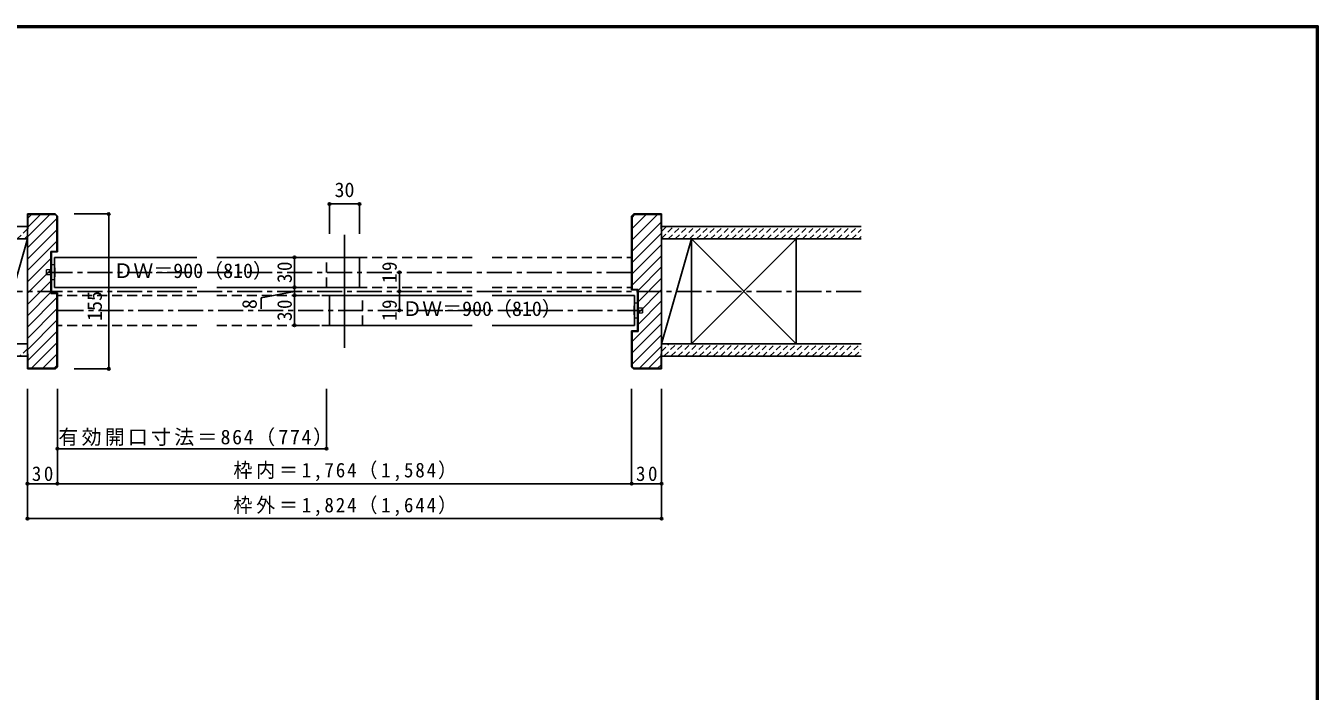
# Model space of a CAD drawing. Units: millimetres, scale not verified. Extents: x -973 to 977, y -718 to 696.
# Drawn here: x -317 to 977, y 30 to 696 of the extents above; entities that cross this region are included whole.
import ezdxf
from ezdxf.enums import TextEntityAlignment as Align

# ---------------------------------------------------------------- set-up
doc = ezdxf.new("R2010")
doc.units = ezdxf.units.MM
doc.header["$LTSCALE"] = 5
doc.header["$PDMODE"] = 32
doc.header["$PDSIZE"] = 2.5
for name, pattern in [('CHAIN1', [8, 5, -1, 1, -1]), ('DASHED1', [1.8, 1.2, -0.6]), ('DASHED2', [3, 2, -1])]:
    doc.linetypes.add(name, pattern=pattern)
for name, color, linetype in [('0-1_通り芯', 4, 'CHAIN1'), ('0-2_柱', 3, 'Continuous'), ('0-3_仕上げ', 2, 'Continuous'), ('0-4_枠', 3, 'Continuous'), ('0-6_扉', 6, 'Continuous'), ('0-B_寸法', 4, 'Continuous'), ('0-C_ハッチ', 4, 'DASHED1'), ('F-1_枠', 6, 'Continuous')]:
    doc.layers.add(name, color=color, linetype=linetype)
doc.layers.add('0-7_金物', color=7, linetype='Continuous', lineweight=18)
doc.styles.add('ＭＳ ゴシック', font='')
doc.styles.get('ＭＳ ゴシック').set_extended_font_data('MS Gothic')

msp = doc.modelspace()

# ---------------------------------------------------------------- linework, layer by layer
at = {"layer": '0-1_通り芯'}
for p, q in [((289.153, 449), (-296.847, 449)), ((519.135, 430), (-515.847, 430)), ((300.153, 411), (-285.847, 411))]:
    msp.add_line(p, q, dxfattribs=at)
at = {"layer": '0-2_柱', "color": 7}
for p, q in [((-315.847, 482.5), (-345.726, 377.5)), ((349.014, 482.5), (319.135, 377.5)), ((349.014, 482.5), (454.014, 377.5)), ((349.014, 377.5), (454.014, 482.5))]:
    msp.add_line(p, q, dxfattribs=at)
at = {"layer": '0-2_柱'}
for p, q in [((-315.847, 482.5), (-315.847, 377.5)), ((319.135, 377.5), (319.135, 482.5)), ((349.014, 377.5), (349.014, 482.5)), ((454.014, 377.5), (454.014, 482.5))]:
    msp.add_line(p, q, dxfattribs=at)
at = {"layer": '0-3_仕上げ'}
for p, q in [((-515.847, 495), (-315.847, 495)), ((519.135, 495), (319.135, 495)), ((-515.847, 482.5), (-315.847, 482.5)), ((519.135, 482.5), (319.135, 482.5)), ((-515.847, 377.5), (-315.847, 377.5)), ((519.135, 377.5), (319.135, 377.5)), ((-515.847, 365), (-315.847, 365)), ((519.135, 365), (319.135, 365))]:
    msp.add_line(p, q, dxfattribs=at)
at = {"layer": '0-4_枠'}
for p, q in [((-315.847, 507.5), (-315.847, 352.5)), ((-287.968, 507.5), (-315.847, 507.5)), ((-315.347, 492.5), (-315.347, 507)), ((-288.175, 507), (-315.347, 507)), ((-288.175, 507), (-286.347, 505.171)), ((-287.968, 507.5), (-285.847, 505.379)), ((-286.347, 505.171), (-286.347, 470)), ((-285.847, 505.379), (-285.847, 469.5)), ((289.153, 505.379), (291.274, 507.5)), ((289.153, 505.379), (289.153, 431.5)), ((289.653, 505.171), (289.653, 432)), ((291.274, 507.5), (319.135, 507.5)), ((318.635, 492.5), (318.635, 507)), ((319.135, 352.5), (319.135, 507.5)), ((-315.347, 492.5), (-315.847, 492.5)), ((318.635, 492.5), (319.135, 492.5)), ((-292.347, 470), (-292.347, 428)), ((-292.347, 470), (-286.347, 470)), ((-291.847, 469.5), (-291.847, 428.5)), ((-291.847, 469.5), (-285.847, 469.5)), ((-292.347, 428), (-286.347, 428)), ((-291.847, 428.5), (-285.847, 428.5)), ((-286.347, 354.828), (-286.347, 428)), ((-285.847, 354.621), (-285.847, 428.5)), ((295.153, 431.5), (289.153, 431.5)), ((295.653, 432), (289.653, 432)), ((295.153, 390.5), (295.153, 431.5)), ((295.653, 390), (295.653, 432)), ((289.153, 390.5), (295.153, 390.5)), ((289.153, 354.621), (289.153, 390.5)), ((289.653, 390), (295.653, 390)), ((289.653, 354.828), (289.653, 390)), ((-315.347, 367.5), (-315.847, 367.5)), ((-315.347, 367.5), (-315.347, 353)), ((318.635, 367.5), (319.135, 367.5)), ((318.635, 367.5), (318.635, 353)), ((-287.968, 352.5), (-315.847, 352.5)), ((-288.175, 353), (-315.347, 353)), ((-288.175, 353), (-286.347, 354.828)), ((-287.968, 352.5), (-285.847, 354.621)), ((291.274, 352.5), (289.153, 354.621)), ((291.481, 353), (289.653, 354.828)), ((291.274, 352.5), (319.135, 352.5)), ((291.481, 353), (318.635, 353))]:
    msp.add_line(p, q, dxfattribs=at)
msp.add_lwpolyline([(289.653, 505.171), (291.482, 507), (318.635, 507)], dxfattribs=at)
at = {"layer": '0-6_扉', "color": 3}
msp.add_line((1.653, 486.5), (1.653, 373.5), dxfattribs=at)
at = {"layer": '0-6_扉'}
for p, q in [((-288.847, 434), (-288.847, 464)), ((-146.097, 464), (-288.847, 464)), ((16.653, 464), (-126.097, 464)), ((16.653, 464), (16.653, 434)), ((-146.097, 434), (-288.847, 434)), ((16.653, 434), (-126.097, 434)), ((-13.347, 426), (-13.347, 396)), ((129.403, 426), (-13.347, 426)), ((292.153, 426), (149.403, 426)), ((292.153, 426), (292.153, 396)), ((129.403, 396), (-13.347, 396)), ((292.153, 396), (149.403, 396))]:
    msp.add_line(p, q, dxfattribs=at)
at = {"layer": '0-6_扉', "color": 2, "linetype": 'DASHED2'}
for p, q in [((-16.365, 434), (-16.365, 464)), ((129.403, 464), (-16.365, 464)), ((149.403, 464), (289.153, 464)), ((289.153, 434), (289.153, 464)), ((129.403, 434), (-16.365, 434)), ((149.403, 434), (289.153, 434)), ((-285.847, 396), (-285.847, 426)), ((-146.097, 426), (-285.847, 426)), ((-126.097, 426), (19.671, 426)), ((19.671, 396), (19.671, 426)), ((-146.097, 396), (-285.847, 396)), ((-126.097, 396), (19.671, 396))]:
    msp.add_line(p, q, dxfattribs=at)
at = {"layer": '0-7_金物'}
for p, q in [((-291.847, 441.5), (-291.847, 456.5)), ((-288.847, 456.5), (-291.847, 456.5)), ((-291.847, 451.5), (-296.847, 451.5)), ((-288.847, 441.5), (-291.847, 441.5)), ((292.153, 418.5), (295.153, 418.5)), ((295.153, 418.5), (295.153, 403.5)), ((292.153, 403.5), (295.153, 403.5)), ((295.153, 408.5), (300.153, 408.5))]:
    msp.add_line(p, q, dxfattribs=at)
for points in [[(-291.847, 446.5), (-296.847, 446.5), (-296.847, 451.5)], [(295.153, 413.5), (300.153, 413.5), (300.153, 408.5)]]:
    msp.add_lwpolyline(points, dxfattribs=at)
for centre, start, end in [((-319.298, 449), 346.16371, 13.83632), ((322.604, 411), 166.16371, 193.83632)]:
    msp.add_arc(centre, 31.361, start, end, dxfattribs=at)
at = {"layer": '0-B_寸法'}
for p, q in [((-234.425, 507.5), (-268.947, 507.5)), ((-234.425, 352.5), (-234.425, 507.5)), ((-13.347, 517.5), (16.653, 517.5)), ((-13.347, 517.5), (-13.347, 487.5)), ((16.653, 517.5), (16.653, 487.5)), ((-48.393, 464), (-48.393, 434)), ((-23.347, 464), (-48.393, 464)), ((56.653, 430), (56.653, 449)), ((-48.393, 430), (-81.849, 423.502)), ((-48.393, 434), (-48.393, 396)), ((-48.393, 434), (-23.347, 434)), ((-23.347, 434), (-48.393, 434)), ((56.653, 411), (56.653, 430)), ((-81.849, 412.459), (-81.849, 423.502)), ((-48.393, 426), (-23.347, 426)), ((-48.393, 396), (-23.347, 396)), ((-234.425, 352.5), (-268.947, 352.5)), ((-315.847, 202.5), (-315.847, 332.5)), ((-285.847, 237.5), (-285.847, 332.5)), ((-16.365, 272.5), (-16.365, 332.5)), ((289.153, 237.5), (289.153, 332.5)), ((319.135, 202.5), (319.135, 332.5)), ((-285.847, 272.5), (-16.365, 272.5)), ((-315.847, 237.5), (-285.847, 237.5)), ((-285.847, 237.5), (289.153, 237.5)), ((289.153, 237.5), (319.135, 237.5)), ((-315.847, 202.5), (319.135, 202.5))]:
    msp.add_line(p, q, dxfattribs=at)
at = {"layer": '0-B_寸法', "color": 7}
for p in [(-13.347, 517.5), (16.653, 517.5), (-234.425, 507.5), (-48.393, 464), (56.653, 449), (-48.393, 434), (-48.393, 434), (-48.393, 426), (56.653, 430), (56.653, 411), (-48.393, 396), (-234.425, 352.5), (-285.847, 272.5), (-16.365, 272.5), (-315.847, 237.5), (-285.847, 237.5), (289.153, 237.5), (319.135, 237.5), (-315.847, 202.5), (319.135, 202.5)]:
    msp.add_point(p, dxfattribs=at)
at = {"layer": '0-C_ハッチ', "linetype": 'Continuous'}
for p, q in [((-315.847, 484.755), (-293.602, 507)), ((-315.347, 494.315), (-302.662, 507)), ((-315.347, 503.376), (-311.723, 507)), ((292.516, 507), (289.653, 504.137)), ((303.829, 507), (289.653, 492.823)), ((315.143, 507), (289.653, 481.51)), ((-315.847, 473.441), (-286.347, 502.941)), ((318.635, 499.178), (289.653, 470.196)), ((-315.847, 462.127), (-286.347, 491.627)), ((-315.847, 450.814), (-286.347, 480.314)), ((319.153, 488.383), (289.653, 458.882)), ((319.153, 477.069), (289.653, 447.569)), ((-315.847, 439.5), (-292.347, 463)), ((319.153, 465.755), (289.653, 436.255)), ((319.153, 454.441), (295.653, 430.941)), ((-315.847, 428.186), (-292.347, 451.686)), ((-315.847, 416.872), (-292.347, 440.372)), ((319.153, 443.127), (295.653, 419.628)), ((-315.847, 405.559), (-292.347, 429.059)), ((319.153, 431.814), (295.653, 408.314)), ((-315.847, 394.245), (-286.347, 423.745)), ((319.153, 420.499), (295.653, 397)), ((-315.847, 382.931), (-286.347, 412.431)), ((319.153, 409.186), (289.153, 379.186)), ((-315.847, 371.617), (-286.347, 401.118)), ((-315.347, 360.803), (-286.347, 389.804)), ((319.153, 397.873), (289.653, 368.373)), ((-311.837, 353), (-286.347, 378.49)), ((319.153, 386.559), (289.653, 357.059)), ((-300.523, 353), (-286.347, 367.176)), ((319.153, 375.245), (296.908, 353)), ((318.635, 365.667), (305.968, 353)), ((-289.21, 353), (-286.347, 355.863)), ((318.635, 356.606), (315.029, 353))]:
    msp.add_line(p, q, dxfattribs=at)
at = {"layer": '0-C_ハッチ'}
for p, q in [((-315.847, 492.697), (-326.044, 482.5)), ((319.153, 489.985), (324.168, 495)), ((319.153, 482.914), (331.239, 495)), ((325.81, 482.5), (338.31, 495)), ((332.882, 482.5), (345.382, 495)), ((339.953, 482.5), (352.453, 495)), ((347.024, 482.5), (359.524, 495)), ((354.095, 482.5), (366.595, 495)), ((361.166, 482.5), (373.666, 495)), ((368.237, 482.5), (380.737, 495)), ((375.308, 482.5), (387.808, 495)), ((382.379, 482.5), (394.879, 495)), ((389.45, 482.5), (401.95, 495)), ((396.521, 482.5), (409.021, 495)), ((403.592, 482.5), (416.092, 495)), ((410.663, 482.5), (423.163, 495)), ((417.734, 482.5), (430.234, 495)), ((424.805, 482.5), (437.305, 495)), ((431.877, 482.5), (444.377, 495)), ((438.948, 482.5), (451.448, 495)), ((446.019, 482.5), (458.519, 495)), ((453.09, 482.5), (465.59, 495)), ((460.161, 482.5), (472.661, 495)), ((467.232, 482.5), (479.732, 495)), ((474.303, 482.5), (486.803, 495)), ((481.374, 482.5), (493.874, 495)), ((488.445, 482.5), (500.945, 495)), ((495.516, 482.5), (508.016, 495)), ((502.587, 482.5), (515.087, 495)), ((509.658, 482.5), (519.153, 491.995)), ((-315.847, 485.626), (-318.973, 482.5)), ((516.729, 482.5), (519.153, 484.924)), ((319.153, 376.848), (319.805, 377.5)), ((319.153, 369.776), (326.877, 377.5)), ((321.769, 365.322), (333.948, 377.5)), ((328.84, 365.322), (341.019, 377.5)), ((335.911, 365.322), (348.09, 377.5)), ((342.982, 365.322), (355.161, 377.5)), ((350.053, 365.322), (362.232, 377.5)), ((357.125, 365.322), (369.303, 377.5)), ((364.196, 365.322), (376.374, 377.5)), ((371.267, 365.322), (383.445, 377.5)), ((378.338, 365.322), (390.516, 377.5)), ((385.409, 365.322), (397.587, 377.5)), ((392.48, 365.322), (404.658, 377.5)), ((399.551, 365.322), (411.729, 377.5)), ((406.622, 365.322), (418.8, 377.5)), ((413.371, 365), (425.871, 377.5)), ((420.443, 365), (432.943, 377.5)), ((427.514, 365), (440.014, 377.5)), ((434.585, 365), (447.085, 377.5)), ((441.656, 365), (454.156, 377.5)), ((448.727, 365), (461.227, 377.5)), ((455.798, 365), (468.298, 377.5)), ((462.869, 365), (475.369, 377.5)), ((469.94, 365), (482.44, 377.5)), ((477.011, 365), (489.511, 377.5)), ((484.082, 365), (496.582, 377.5)), ((491.153, 365), (503.653, 377.5)), ((498.224, 365), (510.724, 377.5)), ((505.295, 365), (517.795, 377.5)), ((-315.847, 372.489), (-323.336, 365)), ((-315.847, 365.418), (-316.265, 365)), ((512.366, 365), (519.153, 371.787))]:
    msp.add_line(p, q, dxfattribs=at)
at = {"layer": 'F-1_枠'}
for p, q in [((-973.347, 695.833), (976.653, 695.833)), ((-973.347, 695), (976.653, 695)), ((-973.347, 694.167), (976.653, 694.167)), ((974.986, 695.833), (974.986, -700.833)), ((975.82, 695.833), (975.82, -700.833)), ((976.653, 695.833), (976.653, -700.833))]:
    msp.add_line(p, q, dxfattribs=at)

# ---------------------------------------------------------------- texts
at = {"layer": '0-B_寸法', "color": 7, "style": 'ＭＳ ゴシック'}
for s, p in [('30', (-8.347, 520)), ('ＤＷ＝900（810）', (-229.858, 439)), ('ＤＷ＝900（810）', (59.403, 401))]:
    msp.add_text(s, height=14.66, dxfattribs=at).set_placement(p, align=Align.BOTTOM_LEFT)
for s, p in [('155', (-236.925, 400.434)), ('8', (-81.849, 412.29))]:
    msp.add_text(s, height=14.66, rotation=90, dxfattribs=at).set_placement(p, align=Align.BOTTOM_LEFT)
at = {"layer": '0-B_寸法', "color": 7, "char_height": 14.66, "attachment_point": 7, "rotation": 90, "style": 'ＭＳ ゴシック'}
for s, insert in [('\\T1.27;\\W0.95;30', (-50.893, 438.375)), ('\\T1.27;\\W0.95;19', (54.153, 438.375)), ('\\T1.27;\\W0.95;30', (-50.893, 400.375)), ('\\T1.27;\\W0.95;19', (54.153, 400.375))]:
    msp.add_mtext(s, dxfattribs=dict(at, insert=insert))
at = {"layer": '0-B_寸法', "color": 7, "char_height": 14.66, "attachment_point": 7, "style": 'ＭＳ ゴシック'}
for s, insert in [('\\T1.16;有効開口寸法＝864（774）', (-284.856, 275)), ('\\T1.2;\\W0.95;枠内＝1,764（1,584）', (-109.597, 240)), ('\\T1.27;\\W0.95;30', (-311.472, 240)), ('\\T1.27;\\W0.95;30', (293.519, 240)), ('\\T1.2;\\W0.95;枠外＝1,824（1,644）', (-109.606, 205))]:
    msp.add_mtext(s, dxfattribs=dict(at, insert=insert))

doc.saveas('drawing.dxf')
